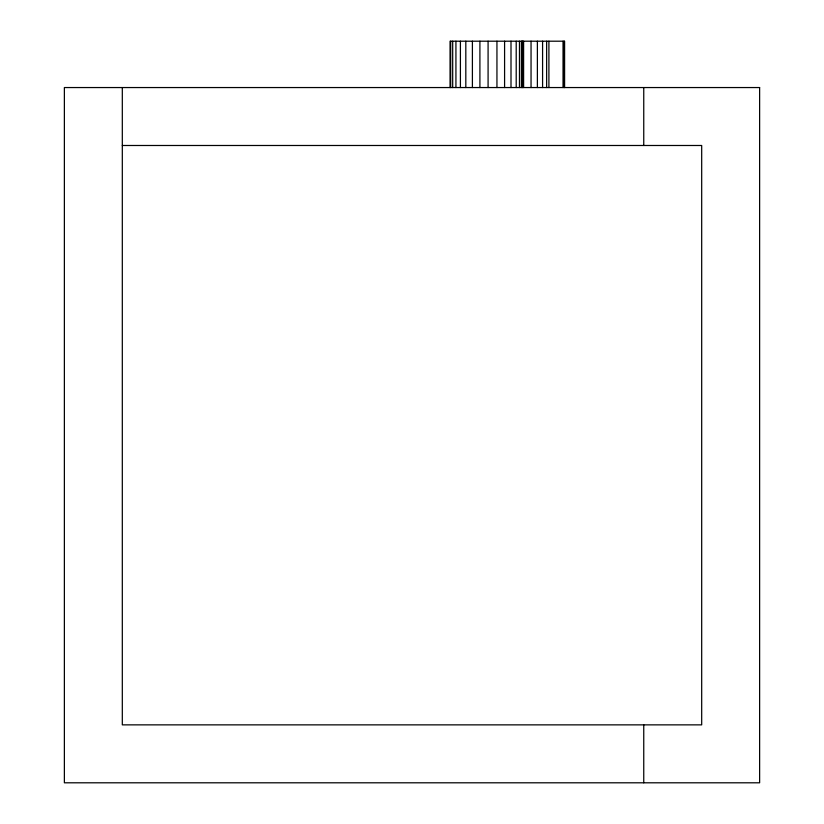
<?xml version="1.0" encoding="UTF-8"?>
<svg xmlns="http://www.w3.org/2000/svg" width="824" height="824" viewBox="0 0 824 824"><rect width="100%" height="100%" fill="white"/><g stroke="black" fill="none" stroke-linecap="round" stroke-linejoin="round"><path stroke-width="1.24" d="M122.312 145.488L701.688 145.488L701.688 724.863L122.312 724.863L122.312 87.55M643.75 87.55L643.75 145.488M643.75 724.863L643.75 782.8M564.595 87.55L564.595 41.2L450.058 41.2L450.058 87.55M564.224 41.2L564.224 87.55M563.039 41.2L563.039 87.55M548.908 41.2L548.908 87.55M546.642 41.2L546.642 87.55M542.583 41.2L542.583 87.55M537.382 41.2L537.382 87.55M531.047 41.2L531.047 87.55M523.601 41.2L523.601 87.55M522.715 41.2L522.715 87.55M522.22 41.2L522.22 87.55M521.417 41.2L521.417 87.55M519.47 41.2L519.47 87.55M516.205 41.2L516.205 87.55M511.004 41.2L511.004 87.55M504.587 41.2L504.587 87.55M496.944 41.2L496.944 87.55M488.086 41.2L488.086 87.55M479.908 41.2L479.908 87.55M472.399 41.2L472.399 87.55M465.817 41.2L465.817 87.55M460.41 41.2L460.41 87.55M455.929 41.2L455.929 87.55M452.685 41.2L452.685 87.55M450.707 41.2L450.707 87.55M759.625 87.55L64.375 87.55L64.375 782.8L759.625 782.8L759.625 87.55"/></g></svg>
